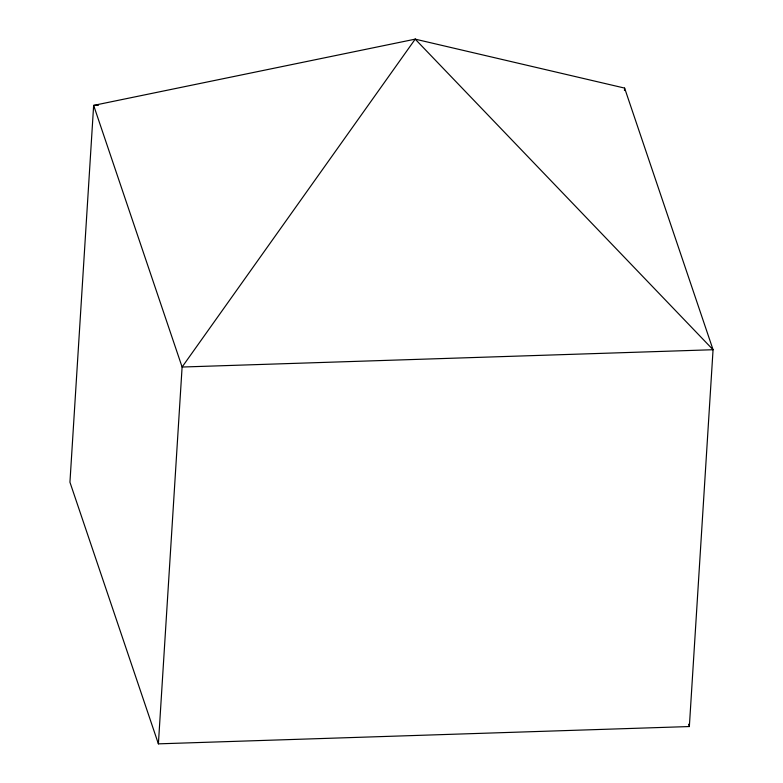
<?xml version="1.0" encoding="UTF-8"?>
<svg xmlns="http://www.w3.org/2000/svg" width="783" height="783" viewBox="0 0 783 783"><rect width="100%" height="100%" fill="white"/><g stroke="black" fill="none" stroke-linecap="round" stroke-linejoin="round"><path stroke-width="1.17" d="M158.391 743.85L182.106 367.031L93.647 105.392L415.205 39.15L624.609 88.088L713.059 349.727L689.353 726.546L158.391 743.85L69.941 482.211L93.647 105.392L98.531 105.225M624.452 90.525L624.609 88.088M688.57 724.236L689.353 726.546M415.205 39.15L182.106 367.031L713.059 349.727L415.205 39.15"/></g></svg>
